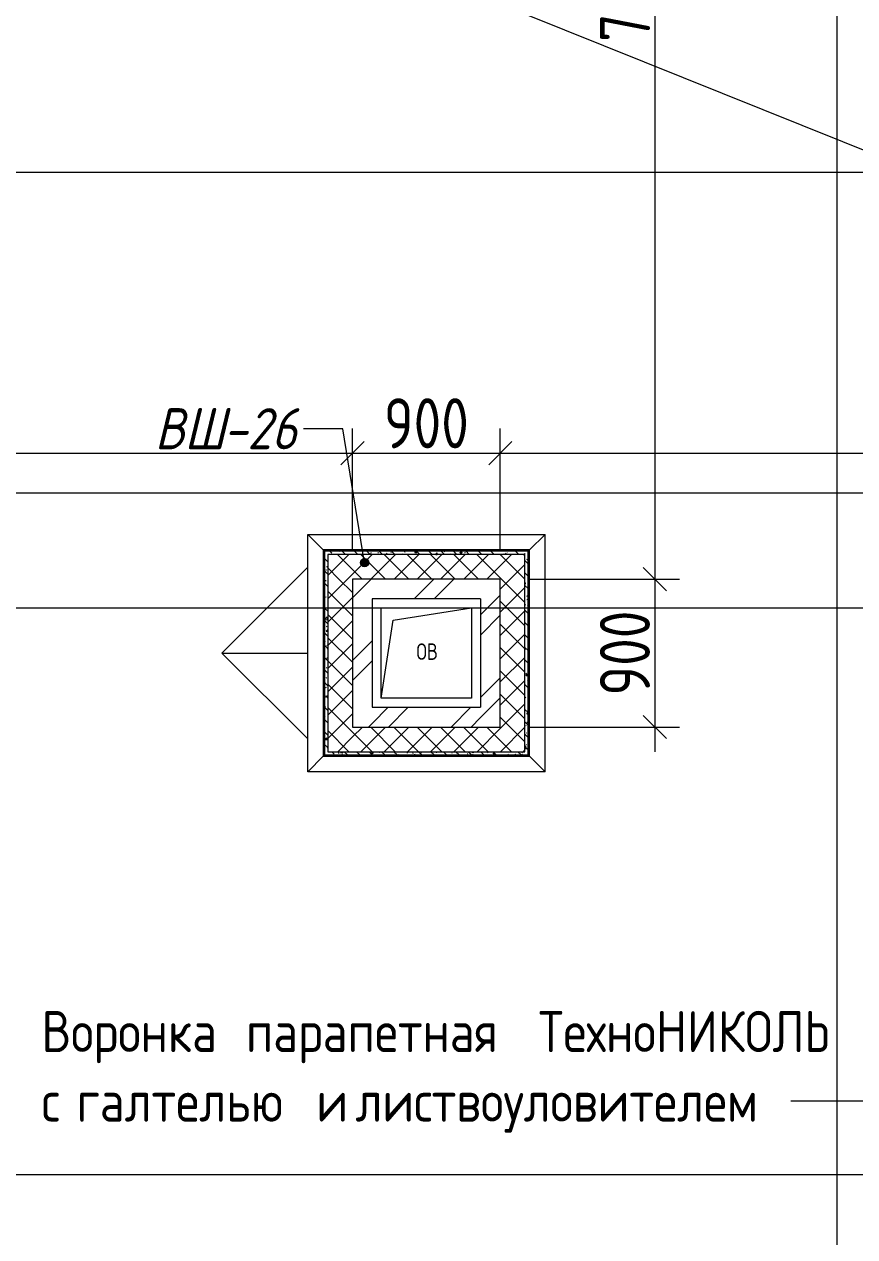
# Model space of a CAD drawing. Header units: millimetres. Extents: x -68946 to 690821, y -552984 to 293768.
# Drawn here: x 123620 to 128675, y -496832 to -489454 of the extents above; entities that cross this region are included whole.
import ezdxf

# ---------------------------------------------------------------- set-up
doc = ezdxf.new("R2010")
doc.units = ezdxf.units.MM
doc.linetypes.add('ADSK_Линия сетки', pattern=[2500, 2000, -250, 0, -250])
doc.layers.get('Defpoints').update_dxf_attribs({"color": 250})
for name, color, linetype, lineweight in [('Аннотация', 250, 'Continuous', 20), ('Крыша', 7, 'Continuous', 5), ('Ограждение', 7, 'Continuous', 5), ('Окна', 7, 'Continuous', 5), ('Оси', 250, 'Continuous', 9), ('Перекрытие', 7, 'Continuous', 9), ('Размеры', 7, 'Continuous', 9), ('Стены наружные', 7, 'Continuous', 9), ('Стены отделка', 7, 'Continuous', 13), ('Стены перегородки', 7, 'Continuous', 13), ('Стены штриховка', 250, 'Continuous', 9), ('Узлы', 250, 'Continuous', 18)]:
    doc.layers.add(name, color=color, linetype=linetype, lineweight=lineweight)
doc.styles.add('GOST Common_1', font='', dxfattribs={"width": 0.9, "height": 250})
doc.styles.add('GOST Common_2', font='', dxfattribs={"width": 0.8, "height": 350})
doc.styles.add('GOST Common_I', font='', dxfattribs={"width": 0.9, "height": 250})
doc.styles.add('ISOCPEUR', font='isocpeur.ttf', dxfattribs={"width": 0.8, "height": 100})
doc.styles.add('А3', font='ГОСТ тип А.ttf')
doc.styles.get('GOST Common_1').set_extended_font_data('GOST Common')
doc.styles.get('GOST Common_2').set_extended_font_data('GOST Common')
doc.styles.get('GOST Common_I').set_extended_font_data('GOST Common', italic=True)
doc.dimstyles.new('ADSK_Основной_2_мм', dxfattribs={"dimscale": 304.8, "dimtxt": 201.142999, "dimasz": 0.463911, "dimexe": 0.492126, "dimexo": 0.492126, "dimgap": 0.098425, "dimtad": 1, "dimdec": 0, "dimdsep": 46, "dimtxsty": 'GOST Common_2', "dimblk1": 'OBLIQUE', "dimblk2": 'OBLIQUE', "dimsah": 1, "dimcen": 0.09, "dimdle": 0.492126, "dimazin": 0, "dimtfac": 1, "dimtdec": 4, "dimtix": 1, "dimtmove": 1, "dimatfit": 3, "dimfxl": 1, "dimtvp": 1, "dimtolj": 1, "dimtzin": 0, "dimlwd": 9, "dimlwe": 9, "dimarcsym": 2})
doc.dimstyles.new('ADSK_Основной_2_мм_1', dxfattribs={"dimscale": 304.8, "dimtxt": 201.142999, "dimasz": 0.463911, "dimexe": 0.492126, "dimexo": 0.492126, "dimgap": 0.098425, "dimtad": 1, "dimdec": 0, "dimdsep": 46, "dimtxsty": 'GOST Common_2', "dimblk1": 'OBLIQUE', "dimblk2": 'OBLIQUE', "dimsah": 1, "dimcen": 0.09, "dimdle": 0.492126, "dimazin": 0, "dimtfac": 1, "dimtdec": 4, "dimtix": 1, "dimtmove": 0, "dimatfit": 3, "dimfxl": 1, "dimtvp": 1, "dimtolj": 1, "dimtzin": 0, "dimlwd": 9, "dimlwe": 9, "dimarcsym": 2})
pattern_1 = [(45, (23667.23, -543980.64), (-251.4472, 251.4472), []), (45, (23667.23, -543599.64), (-251.4472, 251.4472), [])]
pattern_2 = [(135, (23667.23, -543980.64), (-75.43415, -75.43415), [106.68, -17.78, 3.556, -17.78]), (135, (23667.23, -543905.25), (-75.43415, -75.43415), []), (50, (23667.23, -543980.64), (127.52922, -11.15758), [13.335, -146.685]), (355, (23667.23, -543980.64), (-24.66966, 133.74002), [10.668, -117.348]), (100.451, (23677.86, -543981.57), (102.85973, 122.58178), [11.333, -124.663]), (46.184, (23667.23, -543945.08), (189.75516, -29.43036), [20.003, -220.028]), (96.636, (23683.04, -543947.53), (166.1822, 173.1996), [17, -186.995]), (351.184, (23667.23, -543945.08), (166.18393, 173.19757), [16.002, -176.022]), (21, (23685.01, -543953.97), (106.130265, -71.58603), [13.335, -146.685]), (326, (23685.01, -543953.97), (43.26188, 128.93175), [10.668, -117.348]), (71.451, (23693.85, -543959.94), (149.39198, 57.34505), [11.333, -124.663]), (37.5, (23667.23, -543980.64), (2.162228, 59.188357), [3.353, -112.573, 3.353, -115.773, -117.792]), (37.5, (23667.23, -543980.64), (2.162228, 59.188357), [-235.052, 3.353, -114.44]), (7.5, (23667.23, -543980.64), (46.773857, 70.126152), [3.353, -64.567, 3.353, -109.906, -44.894]), (7.5, (23667.23, -543980.64), (46.773857, 70.126152), [-181.178, 3.353, -41.542]), (327.5, (23627.58, -543980.64), (94.913671, -4.010093), [3.353, -41.097, 3.353, -135.331, -184.023]), (327.5, (23627.58, -543980.64), (94.913671, -4.010093), [-183.134, 3.353, -180.67]), (317.5, (23609.8, -543980.64), (103.69057, 17.79882), [3.353, -54.432, 3.353, -88.748, -130.683]), (317.5, (23609.8, -543980.64), (103.69057, 17.79882), [-149.885, 3.353, -127.33])]
pattern_3 = [(45, (23667.23, -543980.64), (-70.71068, 70.71068), []), (135, (23667.23, -543980.64), (-70.71068, -70.71068), [])]

# ---------------------------------------------------------------- blocks, each defined once
blk = doc.blocks.new('_Wn_-As_OpeningMEP_floor__Rectangular - _Wn_-As_OpeningMEP_floor__Rectangular-37480561-АР3_Кладочный план кровли _17_930 С2-3')
at = {"layer": 'Узлы', "lineweight": 5}
for p, q in [((-201.3, 251.3), (275, 325)), ((-275, -225), (-201.3, 251.3))]:
    blk.add_line(p, q, dxfattribs=at)
blk = doc.blocks.new('Ограждение - Ограждение-38052629-АР3_Кладочный план кровли _17_930 С2-3')
at = {"layer": 'Ограждение'}
for p, q in [((101678, 49978), (101678, 51422)), ((101772, 51328), (101678, 51422)), ((101678, 51422), (103122, 51422)), ((103028, 51328), (103122, 51422)), ((103122, 49978), (103122, 51422)), ((101772, 50072), (101678, 49978)), ((103122, 49978), (103028, 50072)), ((103122, 49978), (101678, 49978))]:
    blk.add_line(p, q, dxfattribs=at)
blk = doc.blocks.new('_Oblique')
at = {"color": 0, "linetype": 'ByBlock', "lineweight": -2}
blk.add_line((-0.5, -0.5), (0.5, 0.5), dxfattribs=at)
blk = doc.blocks.new('*D6226')
at = {"layer": 'Defpoints', "color": 0, "lineweight": 30, "transparency": 16777216}
for p in [(125617.2, -492064.7), (108412.2, -492809.6), (125617.2, -492801.6)]:
    blk.add_point(p, dxfattribs=at)
at = {"layer": 'Размеры', "color": 0, "lineweight": 9, "transparency": 16777216}
for p, q in [((108412.2, -492659.6), (108412.2, -491914.7)), ((125617.2, -492651.6), (125617.2, -491914.7)), ((108262.2, -492064.7), (125767.2, -492064.7))]:
    blk.add_line(p, q, dxfattribs=at)
at = {"layer": 'Размеры', "color": 0, "lineweight": 9, "transparency": 16777216, "xscale": 141.4, "yscale": 141.4, "zscale": 141.4, "rotation": 180}
blk.add_blockref('_Oblique', (108412.2, -492064.7), dxfattribs=at)
at = {"layer": 'Размеры', "color": 0, "lineweight": 9, "transparency": 16777216, "xscale": 141.4, "yscale": 141.4, "zscale": 141.4}
blk.add_blockref('_Oblique', (125617.2, -492064.7), dxfattribs=at)
at = {"layer": 'Размеры', "color": 0, "transparency": 16777216, "insert": (117190.4, -491470.3), "char_height": 304.8, "width": 711.842, "attachment_point": 1, "line_spacing_factor": 1.022761, "style": 'А3'}
blk.add_mtext('\\A1;17205', dxfattribs=at)
blk = doc.blocks.new('*D6227')
at = {"layer": 'Defpoints', "color": 0, "lineweight": 30, "transparency": 16777216}
for p in [(126517.2, -492064.7), (125617.2, -492801.6), (126517.2, -492801.6)]:
    blk.add_point(p, dxfattribs=at)
at = {"layer": 'Размеры', "color": 0, "lineweight": 9, "transparency": 16777216}
for p, q in [((125617.2, -492651.6), (125617.2, -491914.7)), ((126517.2, -492651.6), (126517.2, -491914.7)), ((125467.2, -492064.7), (126667.2, -492064.7))]:
    blk.add_line(p, q, dxfattribs=at)
at = {"layer": 'Размеры', "color": 0, "lineweight": 9, "transparency": 16777216, "xscale": 141.4, "yscale": 141.4, "zscale": 141.4, "rotation": 180}
blk.add_blockref('_Oblique', (125617.2, -492064.7), dxfattribs=at)
at = {"layer": 'Размеры', "color": 0, "lineweight": 9, "transparency": 16777216, "xscale": 141.4, "yscale": 141.4, "zscale": 141.4}
blk.add_blockref('_Oblique', (126517.2, -492064.7), dxfattribs=at)
at = {"layer": 'Размеры', "color": 0, "transparency": 16777216, "insert": (126067.2, -491882.3), "char_height": 304.8, "width": 454.106, "attachment_point": 5, "style": 'А3'}
blk.add_mtext('\\A1;900', dxfattribs=at)
blk = doc.blocks.new('*D6228')
at = {"layer": 'Defpoints', "color": 0, "lineweight": 30, "transparency": 16777216}
for p in [(132267.2, -491964.7), (132267.2, -492064.7), (126517.2, -492801.6)]:
    blk.add_point(p, dxfattribs=at)
at = {"layer": 'Размеры', "color": 0, "lineweight": 9, "transparency": 16777216}
for p, q in [((126517.2, -492651.6), (126517.2, -491914.7)), ((126367.2, -492064.7), (132417.2, -492064.7)), ((132267.2, -492114.7), (132267.2, -492214.7))]:
    blk.add_line(p, q, dxfattribs=at)
at = {"layer": 'Размеры', "color": 0, "lineweight": 9, "transparency": 16777216, "xscale": 141.4, "yscale": 141.4, "zscale": 141.4, "rotation": 180}
blk.add_blockref('_Oblique', (126517.2, -492064.7), dxfattribs=at)
at = {"layer": 'Размеры', "color": 0, "lineweight": 9, "transparency": 16777216, "xscale": 141.4, "yscale": 141.4, "zscale": 141.4}
blk.add_blockref('_Oblique', (132267.2, -492064.7), dxfattribs=at)
at = {"layer": 'Размеры', "color": 0, "transparency": 16777216, "insert": (129392.2, -491882.3), "char_height": 304.8, "width": 605.475, "attachment_point": 5, "style": 'А3'}
blk.add_mtext('\\A1;5750', dxfattribs=at)
blk = doc.blocks.new('*D6237')
at = {"layer": 'Defpoints', "color": 0, "lineweight": 30, "transparency": 16777216}
for p in [(127558.1, -485605.6), (126546.2, -492830.6), (127458.1, -492830.6)]:
    blk.add_point(p, dxfattribs=at)
at = {"layer": 'Размеры', "color": 0, "lineweight": 9, "transparency": 16777216}
for p, q in [((127458.1, -485455.6), (127458.1, -492980.6)), ((127408.1, -485605.6), (127308.1, -485605.6)), ((126696.2, -492830.6), (127608.1, -492830.6))]:
    blk.add_line(p, q, dxfattribs=at)
at = {"layer": 'Размеры', "color": 0, "lineweight": 9, "transparency": 16777216, "xscale": 141.4, "yscale": 141.4, "zscale": 141.4}
for p, rotation in [((127458.1, -485605.6), 90), ((127458.1, -492830.6), 270)]:
    blk.add_blockref('_Oblique', p, dxfattribs=dict(at, rotation=rotation))
at = {"layer": 'Размеры', "color": 0, "transparency": 16777216, "insert": (127275.7, -489218.1), "char_height": 304.8, "width": 605.475, "attachment_point": 5, "rotation": 90, "style": 'А3'}
blk.add_mtext('\\A1;7225', dxfattribs=at)
blk = doc.blocks.new('*D6238')
at = {"layer": 'Defpoints', "color": 0, "lineweight": 30, "transparency": 16777216}
for p in [(126546.2, -492830.6), (126546.2, -493730.6), (127458.1, -493730.6)]:
    blk.add_point(p, dxfattribs=at)
at = {"layer": 'Размеры', "color": 0, "lineweight": 9, "transparency": 16777216}
for p, q in [((127458.1, -492680.6), (127458.1, -493880.6)), ((126696.2, -492830.6), (127608.1, -492830.6)), ((126696.2, -493730.6), (127608.1, -493730.6))]:
    blk.add_line(p, q, dxfattribs=at)
at = {"layer": 'Размеры', "color": 0, "lineweight": 9, "transparency": 16777216, "xscale": 141.4, "yscale": 141.4, "zscale": 141.4}
for p, rotation in [((127458.1, -492830.6), 90), ((127458.1, -493730.6), 270)]:
    blk.add_blockref('_Oblique', p, dxfattribs=dict(at, rotation=rotation))
at = {"layer": 'Размеры', "color": 0, "transparency": 16777216, "insert": (127275.7, -493280.6), "char_height": 304.8, "width": 454.106, "attachment_point": 5, "rotation": 90, "style": 'А3'}
blk.add_mtext('\\A1;900', dxfattribs=at)

msp = doc.modelspace()

# ---------------------------------------------------------------- hatches: boundary and pattern name
at = {"layer": 'Аннотация'}
h = msp.add_hatch(color=256, dxfattribs=at)
edge = h.paths.add_edge_path()
edge.add_arc((125691.0642, -492730.5493), 25, 0, 360)
at = {"layer": 'Стены наружные', "lineweight": 5}
h = msp.add_hatch(dxfattribs=at)
h.set_pattern_fill('FP_51', color=256, style=0, pattern_type=2)
h.set_pattern_definition(pattern_2)
h.paths.add_polyline_path([(126517.23, -492680.6404), (126667.23, -492680.6404), (126667.23, -492660.6404), (125447.23, -492660.6404), (125447.23, -492680.6404), (126397.23, -492680.6404)])
h = msp.add_hatch(dxfattribs=at)
h.set_pattern_fill('FP_51', color=256, style=0, pattern_type=2)
h.set_pattern_definition(pattern_2)
h.paths.add_polyline_path([(125447.23, -493900.6404), (125467.23, -493900.6404), (125467.23, -492680.6404), (125447.23, -492680.6404), (125447.23, -493870.2704)])
h = msp.add_hatch(dxfattribs=at)
h.set_pattern_fill('FP_33', color=256, style=0, pattern_type=2)
h.set_pattern_definition(pattern_3)
h.paths.add_polyline_path([(126517.23, -492830.6404), (126517.23, -492680.6404), (125467.23, -492680.6404), (125467.23, -492830.6404), (126397.23, -492830.6404)])
h = msp.add_hatch(dxfattribs=at)
h.set_pattern_fill('FP_33', color=256, style=0, pattern_type=2)
h.set_pattern_definition(pattern_3)
h.paths.add_polyline_path([(126667.23, -493880.6404), (126667.23, -492680.6404), (126517.23, -492680.6404), (126517.23, -493880.6404)])
h = msp.add_hatch(dxfattribs=at)
h.set_pattern_fill('FP_51', color=256, style=0, pattern_type=2)
h.set_pattern_definition(pattern_2)
h.paths.add_polyline_path([(126667.23, -493900.6404), (126687.23, -493900.6404), (126687.23, -492660.6404), (126667.23, -492660.6404), (126667.23, -493880.6404)])
h = msp.add_hatch(dxfattribs=at)
h.set_pattern_fill('FP_33', color=256, style=0, pattern_type=2)
h.set_pattern_definition(pattern_3)
h.paths.add_polyline_path([(125467.23, -493880.6404), (125617.23, -493880.6404), (125617.23, -492830.6404), (125467.23, -492830.6404), (125467.23, -493870.2704)])
h = msp.add_hatch(dxfattribs=at)
h.set_pattern_fill('FP_44', color=256, style=0, pattern_type=2)
h.set_pattern_definition(pattern_1)
h.paths.add_polyline_path([(126057.2958, -492950.6404), (126397.23, -492950.6404), (126397.23, -492830.6404), (125617.23, -492830.6404), (125617.23, -492950.6404), (125737.23, -492950.6404)])
h = msp.add_hatch(dxfattribs=at)
h.set_pattern_fill('FP_44', color=256, style=0, pattern_type=2)
h.set_pattern_definition(pattern_1)
h.paths.add_polyline_path([(126517.23, -493730.6404), (126517.23, -492830.6404), (126397.23, -492830.6404), (126397.23, -493730.6404)])
h = msp.add_hatch(dxfattribs=at)
h.set_pattern_fill('FP_44', color=256, style=0, pattern_type=2)
h.set_pattern_definition(pattern_1)
h.paths.add_polyline_path([(125737.23, -493730.6404), (125737.23, -492950.6404), (125617.23, -492950.6404), (125617.23, -493730.6404)])
h = msp.add_hatch(dxfattribs=at)
h.set_pattern_fill('FP_44', color=256, style=0, pattern_type=2)
h.set_pattern_definition(pattern_1)
h.paths.add_polyline_path([(126057.2958, -493730.6404), (126397.23, -493730.6404), (126397.23, -493610.6404), (125737.23, -493610.6404), (125737.23, -493730.6404)])
h = msp.add_hatch(dxfattribs=at)
h.set_pattern_fill('FP_33', color=256, style=0, pattern_type=2)
h.set_pattern_definition(pattern_3)
h.paths.add_polyline_path([(126057.2958, -493880.6404), (126517.23, -493880.6404), (126517.23, -493730.6404), (125617.23, -493730.6404), (125617.23, -493880.6404), (125737.23, -493880.6404)])
h = msp.add_hatch(dxfattribs=at)
h.set_pattern_fill('FP_51', color=256, style=0, pattern_type=2)
h.set_pattern_definition(pattern_2)
h.paths.add_polyline_path([(126057.2958, -493900.6404), (126667.23, -493900.6404), (126667.23, -493880.6404), (125467.23, -493880.6404), (125467.23, -493900.6404), (125737.23, -493900.6404)])

# ---------------------------------------------------------------- linework, layer by layer
at = {"layer": 'Аннотация'}
for p, q in [((125557.8987, -491915.2423), (125319.1338, -491915.2423)), ((125691.0642, -492730.5493), (125557.8987, -491915.2423))]:
    msp.add_line(p, q, dxfattribs=at)
at = {"layer": 'Аннотация', "color": 253, "true_color": 0xa2a2a2}
msp.add_line((128781.8899, -496006.6263), (128284.8696, -496006.6263), dxfattribs=at)
at = {"layer": 'Аннотация'}
msp.add_circle((125691.0642, -492730.5493), 25, dxfattribs=at)
at = {"layer": 'Крыша'}
for p, q in [((117685.546, -485774.5964), (131989.2242, -491530.921)), ((124823.23, -493280.6404), (125345.23, -492758.6404)), ((125345.23, -493802.6404), (124823.23, -493280.6404)), ((124823.23, -493280.6404), (125345.23, -493280.6404))]:
    msp.add_line(p, q, dxfattribs=at)
at = {"layer": 'Оси', "linetype": 'ADSK_Линия сетки', "ltscale": 100}
for p, q in [((128567.2304, -547719.4803), (128567.2304, -482778.6358)), ((180488.1093, -490355.5211), (122987.2298, -490355.5211)), ((88763.207, -492305.6404), (180488.1093, -492305.6404)), ((88763.207, -493005.6404), (180488.1093, -493005.6404)), ((180488.1093, -496455.5807), (117702.2936, -496455.5807))]:
    msp.add_line(p, q, dxfattribs=at)
at = {"layer": 'Перекрытие'}
for p, q in [((125792.23, -493555.6404), (125792.23, -493005.6404)), ((125792.23, -493005.6404), (126342.23, -493005.6404)), ((126342.23, -493005.6404), (126342.23, -493555.6404)), ((126342.23, -493555.6404), (125792.23, -493555.6404))]:
    msp.add_line(p, q, dxfattribs=at)
at = {"layer": 'Стены отделка', "lineweight": 5}
for p, q in [((126695.23, -492652.6404), (125439.23, -492652.6404)), ((125439.23, -492652.6404), (125439.23, -493908.6404)), ((126695.23, -493908.6404), (126695.23, -492652.6404)), ((125439.23, -493908.6404), (126695.23, -493908.6404))]:
    msp.add_line(p, q, dxfattribs=at)
at = {"layer": 'Стены перегородки'}
for p, q in [((126517.23, -492830.6404), (125617.23, -492830.6404)), ((125617.23, -492830.6404), (125617.23, -493730.6404)), ((126517.23, -493730.6404), (126517.23, -492830.6404)), ((126397.23, -492950.6404), (125737.23, -492950.6404)), ((125737.23, -492950.6404), (125737.23, -493610.6404)), ((126397.23, -492950.6404), (126397.23, -493610.6404)), ((125737.23, -493610.6404), (126397.23, -493610.6404)), ((125617.23, -493730.6404), (126517.23, -493730.6404))]:
    msp.add_line(p, q, dxfattribs=at)
at = {"layer": 'Стены штриховка'}
for p, q in [((126691.23, -492656.6404), (125443.23, -492656.6404)), ((125443.23, -492656.6404), (125443.23, -493904.6404)), ((126687.23, -492660.6404), (125447.23, -492660.6404)), ((125447.23, -492660.6404), (125447.23, -493900.6404)), ((126667.23, -492680.6404), (125467.23, -492680.6404)), ((125467.23, -492680.6404), (125467.23, -493880.6404)), ((126667.23, -493880.6404), (126667.23, -492680.6404)), ((126687.23, -493900.6404), (126687.23, -492660.6404)), ((126691.23, -493904.6404), (126691.23, -492656.6404)), ((125443.23, -493904.6404), (126691.23, -493904.6404)), ((125447.23, -493900.6404), (126687.23, -493900.6404)), ((125467.23, -493880.6404), (126667.23, -493880.6404))]:
    msp.add_line(p, q, dxfattribs=at)

# ---------------------------------------------------------------- block references
at = {"layer": 'Ограждение'}
msp.add_blockref('Ограждение - Ограждение-38052629-АР3_Кладочный план кровли _17_930 С2-3', (23667.2298, -543980.641), dxfattribs=at)
at = {"layer": 'Окна'}
msp.add_blockref('_Wn_-As_OpeningMEP_floor__Rectangular - _Wn_-As_OpeningMEP_floor__Rectangular-37480561-АР3_Кладочный план кровли _17_930 С2-3', (126067.23, -493330.6404), dxfattribs=at)

# ---------------------------------------------------------------- texts
at = {"layer": 'Аннотация', "attachment_point": 1}
for s, insert, char_height, width, style in [('ВШ', (124414.2588, -491790.2423), 250, 505.063125, 'GOST Common_I'), ('-26', (124830.9776, -491790.2423), 250, 591.645375, 'GOST Common_I'), ('ОВ', (126007.251, -493221.685), 100, 160.3375, 'ISOCPEUR')]:
    msp.add_mtext(s, dxfattribs=dict(at, insert=insert, char_height=char_height, width=width, style=style))
at = {"layer": 'Аннотация', "color": 253, "true_color": 0xa2a2a2, "char_height": 250, "attachment_point": 1, "style": 'GOST Common_1'}
for s, insert, width in [('Воронка', (123724.7759, -495458.293), 1414.17675), ('ТехноНИКОЛЬ', (126748.9634, -495458.293), 2301.644813), ('парапетная', (124968.979, -495458.293), 2063.543625), ('\\fGOST Common|b0|i0|c204|p34|;\\W.9;с', (123724.7759, -495881.6263), 165.949312), ('галтелью', (123939.0884, -495881.6263), 1673.9235), ('\\fGOST Common|b0|i0|c204|p34|;\\W.9;и', (125397.604, -495881.6263), 194.810062), ('листвоуловителем', (125635.729, -495881.6263), 3210.758438)]:
    msp.add_mtext(s, dxfattribs=dict(at, insert=insert, width=width))

# ---------------------------------------------------------------- dimensions: what is measured, and where the dimension line sits
at = {"layer": 'Размеры'}
for base, p1, p2, override, picture, middle in [((127458.1486, -492830.6404), (127558.1335, -485605.6404), (126546.23, -492830.6404), {"dimtxt": 1, "dimlfac": 1, "dimpost": '<>', "dimtxsty": 'А3', "dimfxl": 7295.517377}, '*D6237', (127275.7486, -489218.1404)), ((127458.1486, -493730.6404), (126546.23, -492830.6404), (126546.23, -493730.6404), {"dimtxt": 1, "dimlfac": 1, "dimpost": '<>', "dimtxsty": 'А3', "dimfxl": 900}, '*D6238', (127275.7486, -493280.6404))]:
    dim = msp.add_linear_dim(base=base, p1=p1, p2=p2, angle=90, dimstyle='ADSK_Основной_2_мм_1', override=override, dxfattribs=at)
    dim.commit()
    dim.dimension.update_dxf_attribs({"geometry": picture, "text_midpoint": middle})
dim = msp.add_linear_dim(base=(125617.23, -492064.6962), p1=(108412.23, -492809.6404), p2=(125617.23, -492801.6404), dimstyle='ADSK_Основной_2_мм', override={"dimtxt": 1, "dimlfac": 1, "dimpost": '<>', "dimtxsty": 'А3', "dimfxl": 17205.00186}, dxfattribs=at)
dim.commit()
dim.dimension.update_dxf_attribs({"geometry": '*D6226', "text_midpoint": (117546.3407, -491906.6639), "dimtype": 160})
for base, p1, p2, override, picture, middle in [((126517.23, -492064.6962), (125617.23, -492801.6404), (126517.23, -492801.6404), {"dimtxt": 1, "dimlfac": 1, "dimpost": '<>', "dimtxsty": 'А3', "dimfxl": 900}, '*D6227', (126067.23, -491882.2962)), ((132267.2242, -492064.6962), (126517.23, -492801.6404), (132267.2242, -491964.7113), {"dimtxt": 1, "dimlfac": 1, "dimpost": '<>', "dimtxsty": 'А3', "dimfxl": 5810.583771}, '*D6228', (129392.2271, -491882.2962))]:
    dim = msp.add_linear_dim(base=base, p1=p1, p2=p2, dimstyle='ADSK_Основной_2_мм_1', override=override, dxfattribs=at)
    dim.commit()
    dim.dimension.update_dxf_attribs({"geometry": picture, "text_midpoint": middle})

doc.saveas('drawing.dxf')
